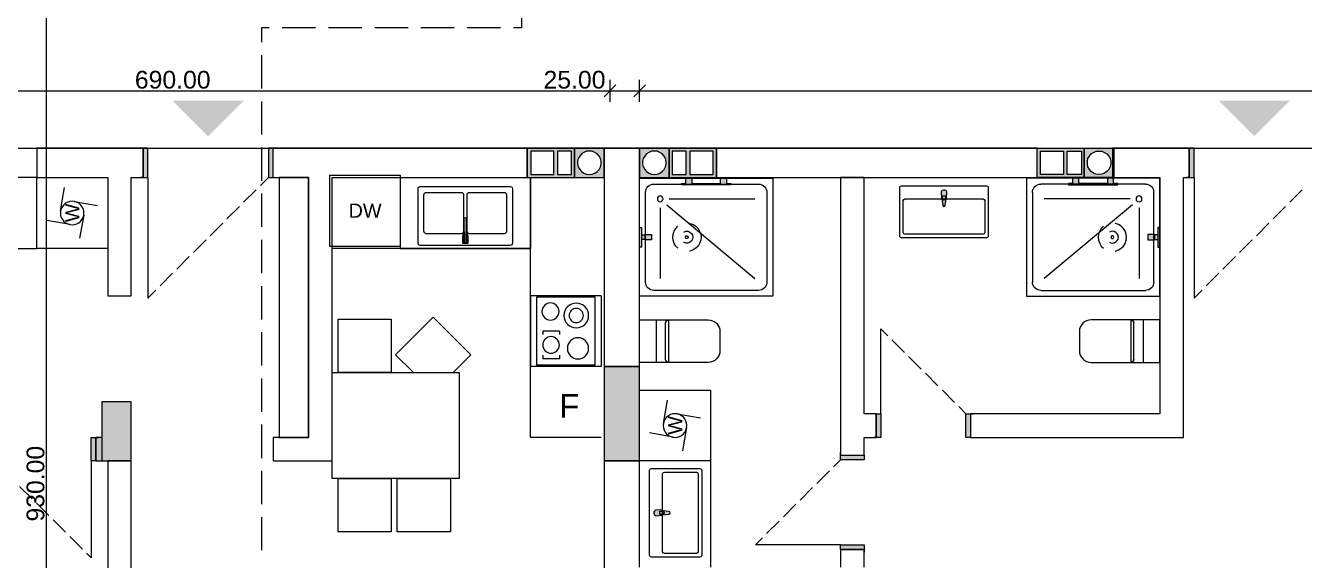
# Model space of a CAD drawing. Header units: millimetres. Extents: x 5493291 to 5652041, y -5155064 to -5098765.
# Drawn here: x 5557011 to 5567829, y -5125385 to -5120854 of the extents above; entities that cross this region are included whole.
import ezdxf

# ---------------------------------------------------------------- set-up
doc = ezdxf.new("R2010")
doc.units = ezdxf.units.MM
doc.header["$MEASUREMENT"] = 0
doc.layers.add('Drawing & Figure', color=7, linetype='Continuous')
doc.layers.add('Drawing & Figure_Pen_No__1', color=7, linetype='Continuous', lineweight=13)
doc.layers.add('Drawing & Figure_Pen_No__101', color=252, linetype='Continuous', lineweight=13)
for name, color, linetype, lineweight, true_color in [('Drawing & Figure_Pen_No__102', 7, 'Continuous', 13, 0xcccccc), ('Drawing & Figure_Pen_No__105', 7, 'Continuous', 13, 0xcae6ff), ('Drawing & Figure_Pen_No__145', 7, 'Continuous', 13, 0x0077b0), ('Drawing & Figure_Pen_No__168', 7, 'Continuous', 13, 0xfe847a), ('Drawing & Figure_Pen_No__181', 7, 'Continuous', 5, 0x282828), ('Drawing & Figure_Pen_No__61', 7, 'Continuous', 13, 0x6a6a6a), ('Drawing & Figure_Pen_No__62', 7, 'Continuous', 13, 0xaaaaaa), ('Drawing & Figure_Pen_No__65', 7, 'Continuous', 20, 0x80c2ff)]:
    doc.layers.add(name, color=color, linetype=linetype, lineweight=lineweight, true_color=true_color)
doc.styles.add('GENERATED_STYLE_2', font='arial.ttf')
doc.styles.add('GENERATED_STYLE_3', font='ARIALUNI.ttf')

msp = doc.modelspace()

# ---------------------------------------------------------------- hatches: boundary and pattern name
at = {"layer": 'Drawing & Figure', "linetype": 'Continuous', "lineweight": 20}
h = msp.add_hatch(color=6, dxfattribs=at)
h.paths.add_polyline_path([(5561254, -5121892), (5561254, -5122142), (5561655, -5122142), (5561655, -5121892)])
h.paths.add_polyline_path([(5561284, -5122117), (5561284, -5121917), (5561480, -5121917), (5561480, -5122117)], flags=0)
h.paths.add_polyline_path([(5561630, -5122117), (5561510, -5122117), (5561510, -5121917), (5561630, -5121917)], flags=0)
h = msp.add_hatch(color=6, dxfattribs=at)
h.paths.add_polyline_path([(5561655, -5121892), (5561655, -5122142), (5561905, -5122142), (5561905, -5122122), (5561905, -5121912), (5561905, -5121892)])
h.paths.add_polyline_path([(5561680, -5122029), (5561680, -5122004), (5561686, -5121981), (5561698, -5121960), (5561714, -5121942), (5561733, -5121928), (5561756, -5121919), (5561780, -5121917), (5561804, -5121919), (5561826, -5121928), (5561846, -5121942), (5561862, -5121960), (5561873, -5121981), (5561879, -5122004), (5561879, -5122029), (5561873, -5122052), (5561862, -5122073), (5561846, -5122091), (5561826, -5122105), (5561804, -5122114), (5561780, -5122117), (5561756, -5122114), (5561733, -5122105), (5561714, -5122091), (5561698, -5122073), (5561686, -5122052)], flags=0)
h = msp.add_hatch(color=6, dxfattribs=at)
h.paths.add_polyline_path([(5562205, -5122142), (5562455, -5122142), (5562455, -5121892), (5562205, -5121892), (5562205, -5121912), (5562205, -5122122)])
h.paths.add_polyline_path([(5562230, -5122004), (5562236, -5121981), (5562248, -5121960), (5562264, -5121942), (5562283, -5121928), (5562306, -5121919), (5562330, -5121917), (5562353, -5121919), (5562376, -5121928), (5562396, -5121942), (5562412, -5121960), (5562424, -5121981), (5562429, -5122004), (5562429, -5122029), (5562424, -5122052), (5562412, -5122073), (5562396, -5122091), (5562376, -5122105), (5562353, -5122114), (5562330, -5122117), (5562306, -5122114), (5562283, -5122105), (5562264, -5122091), (5562248, -5122073), (5562236, -5122052), (5562230, -5122029)], flags=0)
h = msp.add_hatch(color=6, dxfattribs=at)
h.paths.add_polyline_path([(5562455, -5121892), (5562455, -5122142), (5562855, -5122142), (5562855, -5121892)])
h.paths.add_polyline_path([(5562480, -5121917), (5562600, -5121917), (5562600, -5122117), (5562480, -5122117)], flags=0)
h.paths.add_polyline_path([(5562826, -5122117), (5562630, -5122117), (5562630, -5121917), (5562826, -5121917)], flags=0)
h = msp.add_hatch(color=6, dxfattribs=at)
h.paths.add_polyline_path([(5565567, -5122142), (5565967, -5122142), (5565967, -5121892), (5565567, -5121892)])
h.paths.add_polyline_path([(5565596, -5122117), (5565596, -5121917), (5565792, -5121917), (5565792, -5122117)], flags=0)
h.paths.add_polyline_path([(5565942, -5122117), (5565822, -5122117), (5565822, -5121917), (5565942, -5121917)], flags=0)
h = msp.add_hatch(color=6, dxfattribs=at)
h.paths.add_polyline_path([(5565967, -5121892), (5565967, -5122142), (5566217, -5122142), (5566217, -5122122), (5566217, -5121912), (5566217, -5121892)])
h.paths.add_polyline_path([(5565993, -5122004), (5565998, -5121981), (5566010, -5121960), (5566026, -5121942), (5566046, -5121928), (5566068, -5121919), (5566092, -5121917), (5566116, -5121919), (5566138, -5121928), (5566158, -5121942), (5566174, -5121960), (5566185, -5121981), (5566191, -5122004), (5566191, -5122029), (5566185, -5122052), (5566174, -5122073), (5566158, -5122091), (5566138, -5122105), (5566116, -5122114), (5566092, -5122117), (5566068, -5122114), (5566046, -5122105), (5566026, -5122091), (5566010, -5122073), (5565998, -5122052), (5565993, -5122029)], flags=0)
at = {"layer": 'Drawing & Figure_Pen_No__1', "linetype": 'Continuous', "lineweight": 0, "true_color": 0x000000}
for points in [[(5558855, -5121491), (5558255, -5121491), (5558555, -5121792)], [(5567705, -5121491), (5567105, -5121491), (5567405, -5121792)], [(5562205, -5124542), (5562205, -5123742), (5561905, -5123742), (5561905, -5124542)], [(5557905, -5124042), (5557655, -5124042), (5557655, -5124542), (5557905, -5124542)]]:
    msp.add_hatch(color=18, dxfattribs=at).paths.add_polyline_path(points)
at = {"layer": 'Drawing & Figure_Pen_No__1', "linetype": 'Continuous', "lineweight": 0, "true_color": 0xffffff}
for points in [[(5558005, -5122142), (5558044, -5122142), (5558044, -5121892), (5558005, -5121892)], [(5559105, -5121892), (5559065, -5121892), (5559065, -5122142), (5559105, -5122142)], [(5566855, -5122142), (5566895, -5122142), (5566895, -5121892), (5566855, -5121892)], [(5562977, -5122202), (5562977, -5122191), (5562941, -5122191), (5562941, -5122147), (5562888, -5122147), (5562888, -5122191), (5562648, -5122191), (5562648, -5122147), (5562595, -5122147), (5562595, -5122191), (5562560, -5122191), (5562560, -5122202)], [(5564755, -5122272), (5564759, -5122313), (5564763, -5122323), (5564769, -5122376), (5564773, -5122383), (5564780, -5122386), (5564788, -5122383), (5564791, -5122376), (5564798, -5122323), (5564801, -5122313), (5564805, -5122272), (5564803, -5122261), (5564796, -5122252), (5564786, -5122247), (5564775, -5122247), (5564765, -5122252), (5564757, -5122261)], [(5565833, -5122202), (5566250, -5122202), (5566250, -5122191), (5566215, -5122191), (5566215, -5122147), (5566162, -5122147), (5566162, -5122191), (5565922, -5122191), (5565922, -5122147), (5565868, -5122147), (5565868, -5122191), (5565833, -5122191)], [(5560722, -5122489), (5560722, -5122687), (5560724, -5122693), (5560731, -5122696), (5560737, -5122693), (5560739, -5122687), (5560739, -5122489), (5560737, -5122482), (5560731, -5122480), (5560724, -5122482)], [(5562205, -5122564), (5562205, -5122730), (5562220, -5122730), (5562220, -5122667), (5562249, -5122667), (5562249, -5122669), (5562305, -5122669), (5562305, -5122625), (5562249, -5122625), (5562249, -5122627), (5562220, -5122627), (5562220, -5122564)], [(5566605, -5122564), (5566590, -5122564), (5566590, -5122627), (5566560, -5122627), (5566560, -5122625), (5566505, -5122625), (5566505, -5122669), (5566560, -5122669), (5566560, -5122667), (5566590, -5122667), (5566590, -5122730), (5566605, -5122730)], [(5560710, -5122636), (5560710, -5122701), (5560751, -5122701), (5560751, -5122636), (5560739, -5122636), (5560739, -5122687), (5560737, -5122693), (5560731, -5122696), (5560724, -5122693), (5560722, -5122687), (5560722, -5122636)], [(5560711, -5122600), (5560711, -5122635), (5560722, -5122635), (5560722, -5122600)], [(5560750, -5122600), (5560739, -5122600), (5560739, -5122635), (5560750, -5122635)], [(5564205, -5124142), (5564205, -5124342), (5564245, -5124342), (5564245, -5124142)], [(5565005, -5124342), (5565005, -5124142), (5564965, -5124142), (5564965, -5124342)], [(5557605, -5124542), (5557605, -5124342), (5557564, -5124342), (5557564, -5124542)], [(5557605, -5124542), (5557655, -5124542), (5557655, -5124342), (5557605, -5124342)], [(5564105, -5124492), (5563905, -5124492), (5563905, -5124532), (5564105, -5124532)], [(5562350, -5125006), (5562393, -5125002), (5562402, -5124999), (5562455, -5124992), (5562462, -5124989), (5562464, -5124981), (5562462, -5124974), (5562455, -5124970), (5562402, -5124964), (5562393, -5124960), (5562350, -5124956), (5562340, -5124959), (5562331, -5124966), (5562326, -5124976), (5562326, -5124987), (5562331, -5124997), (5562340, -5125004)], [(5563905, -5125292), (5564105, -5125292), (5564105, -5125252), (5563905, -5125252)]]:
    msp.add_hatch(color=7, dxfattribs=at).paths.add_polyline_path(points)

# ---------------------------------------------------------------- linework, layer by layer
at = {"layer": 'Drawing & Figure_Pen_No__1', "color": 7, "linetype": 'Continuous', "lineweight": 13}
for points in [[(5557188, -5129392), (5557188, -5120091)], [(5561955, -5121501), (5561955, -5121314)], [(5562205, -5121501), (5562205, -5121314)], [(5555055, -5121407), (5561955, -5121407)], [(5561955, -5121407), (5562205, -5121407)], [(5562205, -5121407), (5579055, -5121407)], [(5548204, -5121892), (5579055, -5121892)], [(5558005, -5121892), (5557105, -5121892)], [(5557105, -5121892), (5557105, -5122142)], [(5558005, -5121892), (5557983, -5121892)], [(5558005, -5121892), (5557983, -5121892)], [(5558005, -5121892), (5557983, -5121892)], [(5558005, -5122142), (5558005, -5121892)], [(5558005, -5122142), (5558005, -5121892)], [(5558005, -5122142), (5558005, -5121892)], [(5559105, -5121892), (5559127, -5121892)], [(5559105, -5122142), (5559105, -5121892)], [(5561254, -5121892), (5559105, -5121892)], [(5559105, -5122142), (5559105, -5121892)], [(5559105, -5122142), (5559105, -5121892)], [(5559105, -5121892), (5559127, -5121892)], [(5559105, -5121892), (5559127, -5121892)], [(5561254, -5121892), (5561254, -5122142)], [(5561655, -5121892), (5561254, -5121892)], [(5561254, -5122142), (5561254, -5121892)], [(5561480, -5121917), (5561284, -5121917)], [(5561284, -5121917), (5561284, -5122117)], [(5561480, -5122117), (5561480, -5121917)], [(5561630, -5121917), (5561510, -5121917)], [(5561510, -5121917), (5561510, -5122117)], [(5561630, -5122117), (5561630, -5121917)], [(5561905, -5121892), (5561655, -5121892)], [(5561655, -5121892), (5561655, -5122142)], [(5561655, -5122142), (5561655, -5121892)], [(5561733, -5121928), (5561714, -5121942)], [(5561756, -5121919), (5561733, -5121928)], [(5561780, -5121917), (5561756, -5121919)], [(5561804, -5121919), (5561780, -5121917)], [(5561826, -5121928), (5561804, -5121919)], [(5561846, -5121942), (5561826, -5121928)], [(5561905, -5121892), (5561905, -5123742)], [(5562205, -5121892), (5561905, -5121892)], [(5561905, -5121912), (5561905, -5121892)], [(5561905, -5122122), (5561905, -5121912)], [(5562205, -5123742), (5562205, -5121892)], [(5562455, -5121892), (5562205, -5121892)], [(5562205, -5121892), (5562205, -5121912)], [(5562205, -5121912), (5562205, -5122122)], [(5562283, -5121928), (5562264, -5121942)], [(5562306, -5121919), (5562283, -5121928)], [(5562330, -5121917), (5562306, -5121919)], [(5562353, -5121919), (5562330, -5121917)], [(5562376, -5121928), (5562353, -5121919)], [(5562396, -5121942), (5562376, -5121928)], [(5562455, -5122142), (5562455, -5121892)], [(5562855, -5121892), (5562455, -5121892)], [(5562455, -5121892), (5562455, -5122142)], [(5562600, -5121917), (5562480, -5121917)], [(5562480, -5121917), (5562480, -5122117)], [(5562600, -5122117), (5562600, -5121917)], [(5562826, -5121917), (5562630, -5121917)], [(5562630, -5121917), (5562630, -5122117)], [(5562826, -5122117), (5562826, -5121917)], [(5562855, -5122142), (5562855, -5121892)], [(5565567, -5121892), (5562855, -5121892)], [(5562855, -5121892), (5562855, -5122142)], [(5565567, -5122142), (5565567, -5121892)], [(5565567, -5121892), (5565967, -5121892)], [(5565567, -5122142), (5565567, -5121892)], [(5565596, -5122117), (5565596, -5121917)], [(5565596, -5121917), (5565792, -5121917)], [(5565792, -5121917), (5565792, -5122117)], [(5565822, -5122117), (5565822, -5121917)], [(5565822, -5121917), (5565942, -5121917)], [(5565942, -5121917), (5565942, -5122117)], [(5565967, -5122142), (5565967, -5121892)], [(5565967, -5121892), (5566217, -5121892)], [(5565967, -5121892), (5565967, -5122142)], [(5566026, -5121942), (5566046, -5121928)], [(5566046, -5121928), (5566068, -5121919)], [(5566068, -5121919), (5566092, -5121917)], [(5566092, -5121917), (5566116, -5121919)], [(5566116, -5121919), (5566138, -5121928)], [(5566138, -5121928), (5566158, -5121942)], [(5566855, -5121892), (5566205, -5121892)], [(5566205, -5121892), (5566205, -5122142)], [(5566217, -5121892), (5566217, -5121912)], [(5566217, -5121912), (5566217, -5122122)], [(5566855, -5121892), (5566833, -5121892)], [(5566855, -5121892), (5566833, -5121892)], [(5566855, -5121892), (5566833, -5121892)], [(5566855, -5122142), (5566855, -5121892)], [(5566855, -5122142), (5566855, -5121892)], [(5566855, -5122142), (5566855, -5121892)], [(5561686, -5121981), (5561680, -5122004)], [(5561680, -5122004), (5561680, -5122029)], [(5561680, -5122029), (5561686, -5122052)], [(5561698, -5121960), (5561686, -5121981)], [(5561714, -5121942), (5561698, -5121960)], [(5561862, -5121960), (5561846, -5121942)], [(5561873, -5121981), (5561862, -5121960)], [(5561879, -5122004), (5561873, -5121981)], [(5561873, -5122052), (5561879, -5122029)], [(5561879, -5122029), (5561879, -5122004)], [(5562236, -5121981), (5562230, -5122004)], [(5562230, -5122004), (5562230, -5122029)], [(5562230, -5122029), (5562236, -5122052)], [(5562248, -5121960), (5562236, -5121981)], [(5562264, -5121942), (5562248, -5121960)], [(5562412, -5121960), (5562396, -5121942)], [(5562424, -5121981), (5562412, -5121960)], [(5562429, -5122004), (5562424, -5121981)], [(5562424, -5122052), (5562429, -5122029)], [(5562429, -5122029), (5562429, -5122004)], [(5565993, -5122004), (5565998, -5121981)], [(5565993, -5122029), (5565993, -5122004)], [(5565998, -5122052), (5565993, -5122029)], [(5565998, -5121981), (5566010, -5121960)], [(5566010, -5121960), (5566026, -5121942)], [(5566158, -5121942), (5566174, -5121960)], [(5566174, -5121960), (5566185, -5121981)], [(5566185, -5121981), (5566191, -5122004)], [(5566191, -5122029), (5566185, -5122052)], [(5566191, -5122004), (5566191, -5122029)], [(5557105, -5122142), (5557705, -5122142)], [(5557705, -5122142), (5557705, -5123142)], [(5557905, -5123142), (5557905, -5122142)], [(5557905, -5122142), (5558005, -5122142)], [(5558005, -5122142), (5557983, -5122142)], [(5558005, -5122142), (5557983, -5122142)], [(5558005, -5122142), (5557983, -5122142)], [(5559105, -5122142), (5559127, -5122142)], [(5559105, -5122142), (5559405, -5122142)], [(5559105, -5122142), (5559127, -5122142)], [(5559105, -5122142), (5559127, -5122142)], [(5559405, -5122142), (5559405, -5124342)], [(5559605, -5124342), (5559605, -5122142)], [(5559605, -5122142), (5561254, -5122142)], [(5561254, -5122142), (5561655, -5122142)], [(5561284, -5122117), (5561480, -5122117)], [(5561510, -5122117), (5561630, -5122117)], [(5561655, -5122142), (5561905, -5122142)], [(5561686, -5122052), (5561698, -5122073)], [(5561698, -5122073), (5561714, -5122091)], [(5561714, -5122091), (5561733, -5122105)], [(5561733, -5122105), (5561756, -5122114)], [(5561756, -5122114), (5561780, -5122117)], [(5561780, -5122117), (5561804, -5122114)], [(5561804, -5122114), (5561826, -5122105)], [(5561826, -5122105), (5561846, -5122091)], [(5561846, -5122091), (5561862, -5122073)], [(5561862, -5122073), (5561873, -5122052)], [(5561905, -5122142), (5561905, -5122122)], [(5562205, -5122122), (5562205, -5122142)], [(5562205, -5122142), (5562455, -5122142)], [(5562236, -5122052), (5562248, -5122073)], [(5562248, -5122073), (5562264, -5122091)], [(5562264, -5122091), (5562283, -5122105)], [(5562283, -5122105), (5562306, -5122114)], [(5562306, -5122114), (5562330, -5122117)], [(5562330, -5122117), (5562353, -5122114)], [(5562353, -5122114), (5562376, -5122105)], [(5562376, -5122105), (5562396, -5122091)], [(5562396, -5122091), (5562412, -5122073)], [(5562412, -5122073), (5562424, -5122052)], [(5562455, -5122142), (5562855, -5122142)], [(5562480, -5122117), (5562600, -5122117)], [(5562630, -5122117), (5562826, -5122117)], [(5562855, -5122142), (5565567, -5122142)], [(5563905, -5122142), (5563905, -5124492)], [(5564105, -5122142), (5563905, -5122142)], [(5564105, -5124142), (5564105, -5122142)], [(5565967, -5122142), (5565567, -5122142)], [(5565792, -5122117), (5565596, -5122117)], [(5565942, -5122117), (5565822, -5122117)], [(5566217, -5122142), (5565967, -5122142)], [(5566010, -5122073), (5565998, -5122052)], [(5566026, -5122091), (5566010, -5122073)], [(5566046, -5122105), (5566026, -5122091)], [(5566068, -5122114), (5566046, -5122105)], [(5566092, -5122117), (5566068, -5122114)], [(5566116, -5122114), (5566092, -5122117)], [(5566138, -5122105), (5566116, -5122114)], [(5566158, -5122091), (5566138, -5122105)], [(5566174, -5122073), (5566158, -5122091)], [(5566185, -5122052), (5566174, -5122073)], [(5566205, -5122142), (5566605, -5122142)], [(5566217, -5122122), (5566217, -5122142)], [(5566605, -5122142), (5566605, -5124142)], [(5566805, -5124142), (5566805, -5122142)], [(5566805, -5122142), (5566855, -5122142)], [(5566855, -5122142), (5566833, -5122142)], [(5566855, -5122142), (5566833, -5122142)], [(5566855, -5122142), (5566833, -5122142)], [(5557705, -5123142), (5557905, -5123142)], [(5559655, -5123342), (5560104, -5123342)], [(5559655, -5123792), (5559655, -5123342)], [(5560104, -5123342), (5560104, -5123792)], [(5561905, -5123742), (5562205, -5123742)], [(5562205, -5123742), (5561905, -5123742)], [(5561905, -5123742), (5561905, -5124542)], [(5562205, -5124542), (5562205, -5123742)], [(5560104, -5123792), (5559655, -5123792)], [(5557905, -5124042), (5557655, -5124042)], [(5557655, -5124042), (5557655, -5124542)], [(5557905, -5124542), (5557905, -5124042)], [(5564205, -5124142), (5564105, -5124142)], [(5564205, -5124142), (5564183, -5124142)], [(5564205, -5124142), (5564183, -5124142)], [(5564205, -5124142), (5564183, -5124142)], [(5564205, -5124142), (5564205, -5124342)], [(5564205, -5124142), (5564205, -5124342)], [(5564205, -5124142), (5564205, -5124342)], [(5565005, -5124142), (5565027, -5124142)], [(5565005, -5124142), (5565005, -5124342)], [(5566605, -5124142), (5565005, -5124142)], [(5565005, -5124142), (5565005, -5124342)], [(5565005, -5124142), (5565005, -5124342)], [(5565005, -5124142), (5565027, -5124142)], [(5565005, -5124142), (5565027, -5124142)], [(5566805, -5124342), (5566805, -5124142)], [(5557605, -5124342), (5557627, -5124342)], [(5557605, -5124542), (5557605, -5124342)], [(5557655, -5124342), (5557605, -5124342)], [(5557605, -5124542), (5557605, -5124342)], [(5557605, -5124542), (5557605, -5124342)], [(5557605, -5124342), (5557627, -5124342)], [(5557605, -5124342), (5557627, -5124342)], [(5557655, -5124342), (5557655, -5124542)], [(5559405, -5124342), (5559105, -5124342)], [(5559105, -5124342), (5559105, -5124542)], [(5559605, -5124542), (5559605, -5124342)], [(5564105, -5124492), (5564105, -5124342)], [(5564105, -5124342), (5564205, -5124342)], [(5564205, -5124342), (5564183, -5124342)], [(5564205, -5124342), (5564183, -5124342)], [(5564205, -5124342), (5564183, -5124342)], [(5565005, -5124342), (5565027, -5124342)], [(5565005, -5124342), (5566805, -5124342)], [(5565005, -5124342), (5565027, -5124342)], [(5565005, -5124342), (5565027, -5124342)], [(5563905, -5124492), (5563905, -5124470)], [(5563905, -5124492), (5563905, -5124470)], [(5563905, -5124492), (5563905, -5124470)], [(5563905, -5124492), (5564105, -5124492)], [(5563905, -5124492), (5564105, -5124492)], [(5563905, -5124492), (5564105, -5124492)], [(5564105, -5124492), (5564105, -5124470)], [(5564105, -5124492), (5564105, -5124470)], [(5564105, -5124492), (5564105, -5124470)], [(5557605, -5124542), (5557627, -5124542)], [(5557605, -5124542), (5557655, -5124542)], [(5557605, -5124542), (5557627, -5124542)], [(5557605, -5124542), (5557627, -5124542)], [(5557655, -5124542), (5557905, -5124542)], [(5557705, -5124542), (5557705, -5128791)], [(5557905, -5124542), (5557705, -5124542)], [(5557905, -5128791), (5557905, -5124542)], [(5559105, -5124542), (5559605, -5124542)], [(5561905, -5124542), (5561905, -5128791)], [(5562205, -5124542), (5561905, -5124542)], [(5561905, -5124542), (5562205, -5124542)], [(5562205, -5125442), (5562205, -5124542)], [(5563905, -5125292), (5563905, -5125314)], [(5563905, -5125292), (5564105, -5125292)], [(5563905, -5125292), (5563905, -5125442)], [(5563905, -5125292), (5564105, -5125292)], [(5563905, -5125292), (5564105, -5125292)], [(5563905, -5125292), (5563905, -5125314)], [(5563905, -5125292), (5563905, -5125314)], [(5564105, -5125292), (5564105, -5125314)], [(5564105, -5125442), (5564105, -5125292)], [(5564105, -5125292), (5564105, -5125314)], [(5564105, -5125292), (5564105, -5125314)]]:
    msp.add_lwpolyline(points, dxfattribs=at)
at = {"layer": 'Drawing & Figure_Pen_No__101', "color": 252, "linetype": 'Continuous', "lineweight": 13}
for points in [[(5557105, -5122142), (5556604, -5122142)], [(5557105, -5122742), (5557105, -5122142)], [(5557105, -5122142), (5557705, -5122142)], [(5557105, -5122743), (5557105, -5122142)], [(5557705, -5122142), (5557705, -5122742)], [(5559405, -5122142), (5559155, -5122142)], [(5559155, -5122142), (5559155, -5124342)], [(5559405, -5124342), (5559405, -5122142)], [(5562205, -5122147), (5563332, -5122147)], [(5562205, -5123147), (5562205, -5122147)], [(5562325, -5122197), (5563212, -5122197)], [(5562560, -5122202), (5562560, -5122191)], [(5562560, -5122191), (5562595, -5122191)], [(5562977, -5122202), (5562560, -5122202)], [(5562595, -5122191), (5562595, -5122147)], [(5562595, -5122147), (5562648, -5122147)], [(5562648, -5122147), (5562648, -5122191)], [(5562648, -5122191), (5562888, -5122191)], [(5562888, -5122191), (5562888, -5122147)], [(5562888, -5122147), (5562941, -5122147)], [(5562941, -5122147), (5562941, -5122191)], [(5562941, -5122191), (5562977, -5122191)], [(5562977, -5122191), (5562977, -5122202)], [(5563332, -5122147), (5563332, -5123147)], [(5564405, -5122227), (5564407, -5122219)], [(5564405, -5122637), (5564405, -5122227)], [(5564407, -5122219), (5564413, -5122214)], [(5564413, -5122214), (5564420, -5122212)], [(5564420, -5122212), (5565140, -5122212)], [(5564765, -5122252), (5564757, -5122261)], [(5564775, -5122247), (5564765, -5122252)], [(5564786, -5122247), (5564775, -5122247)], [(5564796, -5122252), (5564786, -5122247)], [(5564803, -5122261), (5564796, -5122252)], [(5565140, -5122212), (5565148, -5122214)], [(5565148, -5122214), (5565153, -5122219)], [(5565153, -5122219), (5565155, -5122227)], [(5565155, -5122227), (5565155, -5122637)], [(5566605, -5122147), (5565478, -5122147)], [(5565478, -5122147), (5565478, -5123147)], [(5566485, -5122197), (5565598, -5122197)], [(5565868, -5122191), (5565833, -5122191)], [(5565833, -5122191), (5565833, -5122202)], [(5565833, -5122202), (5566250, -5122202)], [(5565922, -5122147), (5565868, -5122147)], [(5565868, -5122147), (5565868, -5122191)], [(5565922, -5122191), (5565922, -5122147)], [(5566162, -5122191), (5565922, -5122191)], [(5566215, -5122147), (5566162, -5122147)], [(5566162, -5122147), (5566162, -5122191)], [(5566215, -5122191), (5566215, -5122147)], [(5566250, -5122191), (5566215, -5122191)], [(5566250, -5122202), (5566250, -5122191)], [(5566605, -5123147), (5566605, -5122147)], [(5562255, -5123027), (5562255, -5122267)], [(5562455, -5122322), (5563181, -5122322)], [(5563282, -5122267), (5563282, -5123027)], [(5564435, -5122607), (5564435, -5122337)], [(5564450, -5122322), (5565110, -5122322)], [(5564757, -5122261), (5564755, -5122272)], [(5564755, -5122272), (5564759, -5122313)], [(5564759, -5122313), (5564763, -5122323)], [(5564763, -5122323), (5564769, -5122376)], [(5564767, -5122311), (5564767, -5122296)], [(5564767, -5122296), (5564794, -5122296)], [(5564791, -5122376), (5564798, -5122323)], [(5564794, -5122296), (5564794, -5122311)], [(5564798, -5122323), (5564801, -5122313)], [(5564801, -5122313), (5564805, -5122272)], [(5564805, -5122272), (5564803, -5122261)], [(5565125, -5122337), (5565125, -5122607)], [(5565528, -5122267), (5565528, -5123027)], [(5566355, -5122322), (5565628, -5122322)], [(5566555, -5123027), (5566555, -5122267)], [(5562380, -5122397), (5562380, -5122997)], [(5562436, -5122372), (5563181, -5122997)], [(5564769, -5122376), (5564773, -5122383)], [(5564773, -5122383), (5564780, -5122386)], [(5564780, -5122386), (5564788, -5122383)], [(5564788, -5122383), (5564791, -5122376)], [(5566374, -5122372), (5565628, -5122997)], [(5566430, -5122397), (5566430, -5122997)], [(5562205, -5122564), (5562220, -5122564)], [(5562205, -5122730), (5562205, -5122564)], [(5562220, -5122564), (5562220, -5122627)], [(5562497, -5122595), (5562511, -5122572)], [(5562511, -5122572), (5562529, -5122554)], [(5562628, -5122529), (5562631, -5122530)], [(5562631, -5122530), (5562657, -5122539)], [(5562657, -5122539), (5562680, -5122553)], [(5562680, -5122553), (5562699, -5122572)], [(5562699, -5122572), (5562713, -5122595)], [(5566111, -5122572), (5566097, -5122595)], [(5566129, -5122554), (5566111, -5122572)], [(5566232, -5122530), (5566228, -5122529)], [(5566257, -5122539), (5566232, -5122530)], [(5566280, -5122553), (5566257, -5122539)], [(5566299, -5122572), (5566280, -5122553)], [(5566313, -5122595), (5566299, -5122572)], [(5566605, -5122564), (5566590, -5122564)], [(5566590, -5122564), (5566590, -5122627)], [(5566605, -5122730), (5566605, -5122564)], [(5562220, -5122627), (5562249, -5122627)], [(5562220, -5122627), (5562220, -5122667)], [(5562249, -5122667), (5562220, -5122667)], [(5562220, -5122667), (5562220, -5122730)], [(5562249, -5122627), (5562249, -5122625)], [(5562249, -5122625), (5562305, -5122625)], [(5562249, -5122627), (5562249, -5122667)], [(5562249, -5122669), (5562249, -5122667)], [(5562305, -5122669), (5562249, -5122669)], [(5562305, -5122625), (5562305, -5122669)], [(5562485, -5122647), (5562488, -5122620)], [(5562488, -5122673), (5562485, -5122647)], [(5562488, -5122620), (5562497, -5122595)], [(5562497, -5122699), (5562488, -5122673)], [(5562580, -5122603), (5562596, -5122597)], [(5562593, -5122643), (5562599, -5122636)], [(5562593, -5122651), (5562593, -5122643)], [(5562599, -5122657), (5562593, -5122651)], [(5562596, -5122597), (5562614, -5122597)], [(5562599, -5122636), (5562607, -5122635)], [(5562607, -5122659), (5562599, -5122657)], [(5562607, -5122635), (5562614, -5122639)], [(5562614, -5122654), (5562607, -5122659)], [(5562614, -5122597), (5562630, -5122603)], [(5562614, -5122639), (5562617, -5122647)], [(5562617, -5122647), (5562614, -5122654)], [(5562630, -5122603), (5562643, -5122615)], [(5562643, -5122679), (5562630, -5122690)], [(5562643, -5122615), (5562652, -5122630)], [(5562652, -5122664), (5562643, -5122679)], [(5562652, -5122630), (5562655, -5122647)], [(5562655, -5122647), (5562652, -5122664)], [(5562713, -5122595), (5562722, -5122620)], [(5562722, -5122673), (5562713, -5122699)], [(5562722, -5122620), (5562725, -5122647)], [(5562725, -5122647), (5562722, -5122673)], [(5564407, -5122644), (5564405, -5122637)], [(5564413, -5122650), (5564407, -5122644)], [(5564420, -5122652), (5564413, -5122650)], [(5565140, -5122652), (5564420, -5122652)], [(5565110, -5122622), (5564450, -5122622)], [(5565148, -5122650), (5565140, -5122652)], [(5565153, -5122644), (5565148, -5122650)], [(5565155, -5122637), (5565153, -5122644)], [(5566088, -5122620), (5566085, -5122647)], [(5566085, -5122647), (5566088, -5122673)], [(5566097, -5122595), (5566088, -5122620)], [(5566088, -5122673), (5566097, -5122699)], [(5566190, -5122599), (5566181, -5122604)], [(5566205, -5122597), (5566190, -5122599)], [(5566194, -5122641), (5566193, -5122647)], [(5566193, -5122647), (5566194, -5122653)], [(5566199, -5122636), (5566194, -5122641)], [(5566194, -5122653), (5566199, -5122657)], [(5566205, -5122635), (5566199, -5122636)], [(5566199, -5122657), (5566205, -5122659)], [(5566220, -5122599), (5566205, -5122597)], [(5566211, -5122636), (5566205, -5122635)], [(5566205, -5122659), (5566211, -5122657)], [(5566215, -5122641), (5566211, -5122636)], [(5566211, -5122657), (5566215, -5122653)], [(5566217, -5122647), (5566215, -5122641)], [(5566215, -5122653), (5566217, -5122647)], [(5566234, -5122606), (5566220, -5122599)], [(5566245, -5122617), (5566234, -5122606)], [(5566234, -5122687), (5566245, -5122676)], [(5566253, -5122631), (5566245, -5122617)], [(5566245, -5122676), (5566253, -5122662)], [(5566255, -5122647), (5566253, -5122631)], [(5566253, -5122662), (5566255, -5122647)], [(5566322, -5122620), (5566313, -5122595)], [(5566313, -5122699), (5566322, -5122673)], [(5566325, -5122647), (5566322, -5122620)], [(5566322, -5122673), (5566325, -5122647)], [(5566560, -5122625), (5566505, -5122625)], [(5566505, -5122625), (5566505, -5122669)], [(5566505, -5122669), (5566560, -5122669)], [(5566560, -5122627), (5566560, -5122625)], [(5566590, -5122627), (5566560, -5122627)], [(5566560, -5122627), (5566560, -5122667)], [(5566560, -5122669), (5566560, -5122667)], [(5566560, -5122667), (5566590, -5122667)], [(5566590, -5122627), (5566590, -5122667)], [(5566590, -5122667), (5566590, -5122730)], [(5556604, -5122743), (5557105, -5122743)], [(5557705, -5122742), (5557105, -5122742)], [(5562220, -5122730), (5562205, -5122730)], [(5562511, -5122722), (5562497, -5122699)], [(5562529, -5122739), (5562511, -5122722)], [(5562596, -5122696), (5562580, -5122690)], [(5562614, -5122696), (5562596, -5122696)], [(5562630, -5122690), (5562614, -5122696)], [(5562631, -5122764), (5562628, -5122764)], [(5562657, -5122755), (5562631, -5122764)], [(5562680, -5122741), (5562657, -5122755)], [(5562699, -5122722), (5562680, -5122741)], [(5562713, -5122699), (5562699, -5122722)], [(5566097, -5122699), (5566111, -5122722)], [(5566111, -5122722), (5566129, -5122739)], [(5566181, -5122690), (5566190, -5122694)], [(5566190, -5122694), (5566205, -5122697)], [(5566205, -5122697), (5566220, -5122694)], [(5566220, -5122694), (5566234, -5122687)], [(5566228, -5122764), (5566232, -5122764)], [(5566232, -5122764), (5566257, -5122755)], [(5566257, -5122755), (5566280, -5122741)], [(5566280, -5122741), (5566299, -5122722)], [(5566299, -5122722), (5566313, -5122699)], [(5566590, -5122730), (5566605, -5122730)], [(5563212, -5123097), (5562325, -5123097)], [(5565598, -5123097), (5566485, -5123097)], [(5563332, -5123147), (5562205, -5123147)], [(5565478, -5123147), (5566605, -5123147)], [(5560141, -5123642), (5560459, -5123323)], [(5560459, -5123323), (5560777, -5123642)], [(5562205, -5123707), (5562205, -5123347)], [(5562205, -5123347), (5562785, -5123347)], [(5562344, -5123347), (5562344, -5123707)], [(5562425, -5123527), (5562425, -5123372)], [(5562450, -5123347), (5562450, -5123707)], [(5562785, -5123347), (5562804, -5123349)], [(5562804, -5123349), (5562823, -5123354)], [(5562823, -5123354), (5562841, -5123364)], [(5562841, -5123364), (5562855, -5123376)], [(5562855, -5123376), (5562868, -5123391)], [(5562868, -5123391), (5562877, -5123409)], [(5562877, -5123409), (5562883, -5123427)], [(5562883, -5123427), (5562885, -5123447)], [(5565927, -5123427), (5565925, -5123447)], [(5565932, -5123409), (5565927, -5123427)], [(5565942, -5123391), (5565932, -5123409)], [(5565954, -5123376), (5565942, -5123391)], [(5565969, -5123364), (5565954, -5123376)], [(5565986, -5123354), (5565969, -5123364)], [(5566005, -5123349), (5565986, -5123354)], [(5566025, -5123347), (5566005, -5123349)], [(5566605, -5123347), (5566025, -5123347)], [(5566360, -5123347), (5566360, -5123707)], [(5566385, -5123527), (5566385, -5123372)], [(5566465, -5123347), (5566465, -5123707)], [(5566605, -5123707), (5566605, -5123347)], [(5562425, -5123682), (5562425, -5123527)], [(5562885, -5123447), (5562885, -5123607)], [(5565925, -5123447), (5565925, -5123607)], [(5566385, -5123682), (5566385, -5123527)], [(5560292, -5123792), (5560141, -5123642)], [(5560777, -5123642), (5560627, -5123792)], [(5562877, -5123645), (5562868, -5123662)], [(5562883, -5123626), (5562877, -5123645)], [(5562885, -5123607), (5562883, -5123626)], [(5565925, -5123607), (5565927, -5123626)], [(5565927, -5123626), (5565932, -5123645)], [(5565932, -5123645), (5565942, -5123662)], [(5562785, -5123707), (5562205, -5123707)], [(5562804, -5123705), (5562785, -5123707)], [(5562823, -5123699), (5562804, -5123705)], [(5562841, -5123690), (5562823, -5123699)], [(5562855, -5123677), (5562841, -5123690)], [(5562868, -5123662), (5562855, -5123677)], [(5565942, -5123662), (5565954, -5123677)], [(5565954, -5123677), (5565969, -5123690)], [(5565969, -5123690), (5565986, -5123699)], [(5565986, -5123699), (5566005, -5123705)], [(5566005, -5123705), (5566025, -5123707)], [(5566025, -5123707), (5566605, -5123707)], [(5559605, -5124692), (5559605, -5123792)], [(5559605, -5123792), (5560679, -5123792)], [(5560679, -5123792), (5560679, -5124692)], [(5562205, -5124542), (5562205, -5123942)], [(5562205, -5123942), (5562805, -5123942)], [(5562805, -5123942), (5562805, -5124542)], [(5559155, -5124342), (5559405, -5124342)], [(5562805, -5124542), (5562205, -5124542)], [(5562290, -5124621), (5562292, -5124614)], [(5562290, -5125341), (5562290, -5124621)], [(5562292, -5124614), (5562298, -5124608)], [(5562298, -5124608), (5562305, -5124606)], [(5562305, -5124606), (5562715, -5124606)], [(5562715, -5124606), (5562723, -5124608)], [(5562723, -5124608), (5562728, -5124614)], [(5562728, -5124614), (5562731, -5124621)], [(5562731, -5124621), (5562731, -5125341)], [(5562805, -5124542), (5562805, -5125442)], [(5560679, -5124692), (5559605, -5124692)], [(5559655, -5124692), (5560104, -5124692)], [(5559655, -5125142), (5559655, -5124692)], [(5560104, -5124692), (5560104, -5125142)], [(5560155, -5124692), (5560605, -5124692)], [(5560155, -5125142), (5560155, -5124692)], [(5560605, -5124692), (5560605, -5125142)], [(5562400, -5125311), (5562400, -5124651)], [(5562415, -5124636), (5562685, -5124636)], [(5562700, -5124651), (5562700, -5125311)], [(5562340, -5124959), (5562331, -5124966)], [(5562350, -5124956), (5562340, -5124959)], [(5562393, -5124960), (5562350, -5124956)], [(5562331, -5124966), (5562326, -5124976)], [(5562326, -5124976), (5562326, -5124987)], [(5562326, -5124987), (5562331, -5124997)], [(5562331, -5124997), (5562340, -5125004)], [(5562340, -5125004), (5562350, -5125006)], [(5562350, -5125006), (5562393, -5125002)], [(5562375, -5124968), (5562390, -5124968)], [(5562375, -5124995), (5562375, -5124968)], [(5562390, -5124995), (5562375, -5124995)], [(5562402, -5124964), (5562393, -5124960)], [(5562393, -5125002), (5562402, -5124999)], [(5562455, -5124970), (5562402, -5124964)], [(5562402, -5124999), (5562455, -5124992)], [(5562462, -5124974), (5562455, -5124970)], [(5562455, -5124992), (5562462, -5124989)], [(5562464, -5124981), (5562462, -5124974)], [(5562462, -5124989), (5562464, -5124981)], [(5560104, -5125142), (5559655, -5125142)], [(5560605, -5125142), (5560155, -5125142)], [(5562292, -5125349), (5562290, -5125341)], [(5562298, -5125354), (5562292, -5125349)], [(5562305, -5125356), (5562298, -5125354)], [(5562715, -5125356), (5562305, -5125356)], [(5562685, -5125326), (5562415, -5125326)], [(5562723, -5125354), (5562715, -5125356)], [(5562728, -5125349), (5562723, -5125354)], [(5562731, -5125341), (5562728, -5125349)]]:
    msp.add_lwpolyline(points, dxfattribs=at)
for points in [[(5562255, -5122267, -0.414214), (5562325, -5122197)], [(5563212, -5122197, -0.414214), (5563282, -5122267)], [(5565528, -5122267, -0.414214), (5565598, -5122197)], [(5566485, -5122197, -0.414214), (5566555, -5122267)], [(5564435, -5122337, -0.413747), (5564450, -5122322)], [(5564798, -5122323, -0.265473), (5564780, -5122333, -0.265493), (5564763, -5122323)], [(5564794, -5122311, -0.413753), (5564780, -5122325, -0.413734), (5564767, -5122311)], [(5565110, -5122322, -0.413747), (5565125, -5122337)], [(5564450, -5122622, -0.413747), (5564435, -5122607)], [(5565125, -5122607, -0.413747), (5565110, -5122622)], [(5562325, -5123097, -0.414214), (5562255, -5123027)], [(5563282, -5123027, -0.414214), (5563212, -5123097)], [(5565598, -5123097, -0.414214), (5565528, -5123027)], [(5566555, -5123027, -0.414214), (5566485, -5123097)], [(5562425, -5123372, -0.413733), (5562450, -5123347)], [(5566360, -5123347, -0.413733), (5566385, -5123372)], [(5562450, -5123707, -0.413735), (5562425, -5123682)], [(5566385, -5123682, -0.413735), (5566360, -5123707)], [(5562400, -5124651, -0.413747), (5562415, -5124636)], [(5562685, -5124636, -0.413747), (5562700, -5124651)], [(5562390, -5124968, -0.413749), (5562404, -5124981, -0.413753), (5562390, -5124995)], [(5562402, -5124964, -0.253588), (5562412, -5124981, -0.25173), (5562402, -5124999)], [(5562415, -5125326, -0.413745), (5562400, -5125311)], [(5562700, -5125311, -0.413745), (5562685, -5125326)]]:
    msp.add_lwpolyline(points, format="xyb", dxfattribs=at)
for points in [[(5562404, -5122322, 0.413758), (5562380, -5122297, 0.413735), (5562355, -5122322, 0.413734), (5562380, -5122347, 0.413757)], [(5566455, -5122322, 0.413735), (5566430, -5122297, 0.413745), (5566405, -5122322, 0.413744), (5566430, -5122347, 0.413734)]]:
    msp.add_lwpolyline(points, format="xyb", close=True, dxfattribs=at)
at = {"layer": 'Drawing & Figure_Pen_No__102', "color": 254, "linetype": 'Continuous', "lineweight": 13, "true_color": 0xcccccc}
for points in [[(5559581, -5122122), (5560180, -5122122)], [(5559581, -5122122), (5559581, -5122722)], [(5560180, -5122122), (5560180, -5122722)], [(5560180, -5122142), (5561281, -5122142)], [(5560180, -5122142), (5560180, -5122742)], [(5561281, -5122142), (5561281, -5122742)], [(5560331, -5122237), (5560333, -5122227)], [(5560331, -5122697), (5560331, -5122237)], [(5560333, -5122227), (5560340, -5122219)], [(5560340, -5122219), (5560350, -5122216)], [(5560350, -5122216), (5561111, -5122216)], [(5561111, -5122216), (5561121, -5122219)], [(5561121, -5122219), (5561128, -5122227)], [(5561128, -5122227), (5561130, -5122237)], [(5561130, -5122237), (5561130, -5122697)], [(5560381, -5122597), (5560381, -5122287)], [(5560400, -5122267), (5560696, -5122267)], [(5560716, -5122287), (5560716, -5122597)], [(5560745, -5122597), (5560745, -5122287)], [(5560766, -5122267), (5561060, -5122267)], [(5561080, -5122287), (5561080, -5122597)], [(5560722, -5122489), (5560724, -5122482)], [(5560722, -5122687), (5560722, -5122489)], [(5560724, -5122482), (5560731, -5122480)], [(5560731, -5122480), (5560737, -5122482)], [(5560737, -5122482), (5560739, -5122489)], [(5560739, -5122489), (5560739, -5122687)], [(5560696, -5122617), (5560400, -5122617)], [(5560710, -5122636), (5560722, -5122636)], [(5560710, -5122701), (5560710, -5122636)], [(5560711, -5122600), (5560722, -5122600)], [(5560711, -5122635), (5560711, -5122600)], [(5560722, -5122635), (5560711, -5122635)], [(5560722, -5122600), (5560722, -5122635)], [(5560722, -5122636), (5560722, -5122687)], [(5560724, -5122693), (5560722, -5122687)], [(5560722, -5122687), (5560724, -5122693)], [(5560739, -5122687), (5560737, -5122693)], [(5560737, -5122693), (5560739, -5122687)], [(5560739, -5122635), (5560739, -5122600)], [(5560739, -5122600), (5560750, -5122600)], [(5560750, -5122635), (5560739, -5122635)], [(5560739, -5122687), (5560739, -5122636)], [(5560739, -5122636), (5560751, -5122636)], [(5560750, -5122600), (5560750, -5122635)], [(5560751, -5122636), (5560751, -5122701)], [(5561060, -5122617), (5560766, -5122617)], [(5559581, -5122722), (5560180, -5122722)], [(5560180, -5122742), (5561281, -5122742)], [(5560333, -5122707), (5560331, -5122697)], [(5560340, -5122714), (5560333, -5122707)], [(5560350, -5122717), (5560340, -5122714)], [(5561111, -5122717), (5560350, -5122717)], [(5560751, -5122701), (5560710, -5122701)], [(5560731, -5122696), (5560724, -5122693)], [(5560724, -5122693), (5560731, -5122696)], [(5560737, -5122693), (5560731, -5122696)], [(5560731, -5122696), (5560737, -5122693)], [(5561121, -5122714), (5561111, -5122717)], [(5561128, -5122707), (5561121, -5122714)], [(5561130, -5122697), (5561128, -5122707)], [(5561281, -5123142), (5561281, -5123742)], [(5561881, -5123142), (5561281, -5123142)], [(5561335, -5123732), (5561335, -5123152)], [(5561335, -5123152), (5561825, -5123152)], [(5561825, -5123152), (5561825, -5123732)], [(5561881, -5123142), (5561881, -5123742)], [(5561527, -5123442), (5561387, -5123442)], [(5561387, -5123442), (5561387, -5123471)], [(5561527, -5123442), (5561527, -5123471)], [(5561387, -5123647), (5561387, -5123676)], [(5561527, -5123647), (5561527, -5123676)], [(5561881, -5123742), (5561281, -5123742)], [(5561825, -5123732), (5561335, -5123732)], [(5561527, -5123676), (5561387, -5123676)]]:
    msp.add_lwpolyline(points, dxfattribs=at)
for points in [[(5560381, -5122287, -0.413732), (5560400, -5122267)], [(5560696, -5122267, -0.413745), (5560716, -5122287)], [(5560745, -5122287, -0.413745), (5560766, -5122267)], [(5561060, -5122267, -0.413745), (5561080, -5122287)], [(5560400, -5122617, -0.413733), (5560381, -5122597)], [(5560716, -5122597, -0.413746), (5560696, -5122617)], [(5560766, -5122617, -0.413746), (5560745, -5122597)], [(5561080, -5122597, -0.413746), (5561060, -5122617)]]:
    msp.add_lwpolyline(points, format="xyb", dxfattribs=at)
for points in [[(5561524, -5123276, 0.414214), (5561451, -5123204, 0.414214), (5561379, -5123276, 0.414214), (5561451, -5123349, 0.414214)], [(5561774, -5123310, 0.414214), (5561669, -5123205, 0.414214), (5561564, -5123310, 0.414214), (5561669, -5123415, 0.414214)], [(5561729, -5123310, 0.414214), (5561669, -5123250, 0.414214), (5561609, -5123310, 0.414214), (5561669, -5123370, 0.414214)], [(5561526, -5123559, 0.414214), (5561456, -5123489, 0.414214), (5561386, -5123559, 0.414214), (5561456, -5123629, 0.414214)], [(5561774, -5123588, 0.414214), (5561683, -5123498, 0.414214), (5561594, -5123588, 0.414214), (5561683, -5123678, 0.414214)]]:
    msp.add_lwpolyline(points, format="xyb", close=True, dxfattribs=at)
at = {"layer": 'Drawing & Figure_Pen_No__105', "color": 254, "linetype": 'Continuous', "lineweight": 13, "true_color": 0xcae6ff}
for points in [[(5557306, -5122424), (5557341, -5122227)], [(5557422, -5122343), (5557619, -5122378)], [(5557503, -5122459), (5557468, -5122656)], [(5557387, -5122540), (5557190, -5122505)], [(5562406, -5124224), (5562441, -5124027)], [(5562522, -5124143), (5562719, -5124178)], [(5562488, -5124340), (5562290, -5124305)], [(5562603, -5124259), (5562568, -5124456)]]:
    msp.add_lwpolyline(points, dxfattribs=at)
for points in [[(5557504, -5122442, 0.414214), (5557405, -5122342, 0.414214), (5557305, -5122442, 0.414214), (5557405, -5122542, 0.414214)], [(5562605, -5124242, 0.414214), (5562505, -5124142, 0.414214), (5562404, -5124242, 0.414214), (5562505, -5124342, 0.414214)]]:
    msp.add_lwpolyline(points, format="xyb", close=True, dxfattribs=at)
at = {"layer": 'Drawing & Figure_Pen_No__145', "color": 144, "linetype": 'Continuous', "lineweight": 13, "true_color": 0x0077b0}
for points in [[(5562005, -5121357), (5561905, -5121458)], [(5562255, -5121357), (5562155, -5121458)]]:
    msp.add_lwpolyline(points, dxfattribs=at)
at = {"layer": 'Drawing & Figure_Pen_No__168', "color": 11, "linetype": 'Continuous', "lineweight": 13, "true_color": 0xfe847a}
for points in [[(5561205, -5120596), (5561205, -5120874)], [(5559072, -5120874), (5559005, -5120874)], [(5559005, -5120874), (5559005, -5120995)], [(5559464, -5120874), (5559181, -5120874)], [(5559854, -5120874), (5559572, -5120874)], [(5560246, -5120874), (5559964, -5120874)], [(5560637, -5120874), (5560355, -5120874)], [(5561028, -5120874), (5560746, -5120874)], [(5561205, -5120874), (5561137, -5120874)], [(5559005, -5121104), (5559005, -5121387)], [(5559005, -5121496), (5559005, -5121778)], [(5559005, -5121887), (5559005, -5122169)], [(5559005, -5122278), (5559005, -5122560)], [(5559005, -5122669), (5559005, -5122952)], [(5559005, -5123061), (5559005, -5123343)], [(5559005, -5123452), (5559005, -5123734)], [(5559005, -5123843), (5559005, -5124125)], [(5559005, -5124234), (5559005, -5124517)], [(5559005, -5124626), (5559005, -5124908)], [(5559005, -5125017), (5559005, -5125299)]]:
    msp.add_lwpolyline(points, dxfattribs=at)
at = {"layer": 'Drawing & Figure_Pen_No__181', "color": 250, "linetype": 'Continuous', "lineweight": 5, "true_color": 0x282828}
for points in [[(5559065, -5122142), (5558997, -5122210)], [(5558961, -5122245), (5558855, -5122351)], [(5567811, -5122245), (5567706, -5122351)], [(5558820, -5122386), (5558714, -5122492)], [(5567670, -5122386), (5567564, -5122492)], [(5558678, -5122528), (5558572, -5122634)], [(5567528, -5122528), (5567423, -5122634)], [(5558537, -5122669), (5558431, -5122775)], [(5567387, -5122669), (5567281, -5122775)], [(5558395, -5122811), (5558290, -5122917)], [(5567246, -5122811), (5567140, -5122917)], [(5558254, -5122952), (5558148, -5123058)], [(5567104, -5122952), (5566998, -5123058)], [(5558113, -5123094), (5558044, -5123162)], [(5566963, -5123094), (5566895, -5123162)], [(5564304, -5123481), (5564245, -5123422)], [(5564446, -5123622), (5564340, -5123516)], [(5564587, -5123764), (5564481, -5123658)], [(5564728, -5123905), (5564623, -5123799)], [(5564870, -5124047), (5564764, -5123941)], [(5564965, -5124142), (5564905, -5124082)], [(5563810, -5124626), (5563704, -5124733)], [(5563905, -5124532), (5563846, -5124591)], [(5556960, -5124757), (5557066, -5124863)], [(5563669, -5124768), (5563562, -5124874)], [(5557102, -5124899), (5557207, -5125005)], [(5563527, -5124909), (5563421, -5125015)], [(5557243, -5125040), (5557349, -5125146)], [(5563386, -5125051), (5563279, -5125157)], [(5557384, -5125181), (5557491, -5125288)], [(5563244, -5125192), (5563185, -5125252)], [(5557526, -5125323), (5557564, -5125362)]]:
    msp.add_lwpolyline(points, dxfattribs=at)
at = {"layer": 'Drawing & Figure_Pen_No__61', "color": 251, "linetype": 'Continuous', "lineweight": 13, "true_color": 0x6a6a6a}
for points in [[(5558044, -5121892), (5558005, -5121892)], [(5558005, -5121892), (5558005, -5122142)], [(5558044, -5122142), (5558044, -5121892)], [(5559105, -5121892), (5559065, -5121892)], [(5559065, -5121892), (5559065, -5122142)], [(5559105, -5122142), (5559105, -5121892)], [(5566895, -5121892), (5566855, -5121892)], [(5566855, -5121892), (5566855, -5122142)], [(5566895, -5122142), (5566895, -5121892)], [(5558005, -5122142), (5558044, -5122142)], [(5558044, -5122142), (5558044, -5123162)], [(5559065, -5122142), (5559105, -5122142)], [(5566855, -5122142), (5566895, -5122142)], [(5566895, -5122142), (5566895, -5123162)], [(5564245, -5124142), (5564245, -5123422)], [(5564205, -5124142), (5564245, -5124142)], [(5564205, -5124342), (5564205, -5124142)], [(5564245, -5124142), (5564245, -5124342)], [(5564965, -5124342), (5564965, -5124142)], [(5564965, -5124142), (5565005, -5124142)], [(5565005, -5124142), (5565005, -5124342)], [(5557564, -5124542), (5557564, -5124342)], [(5557564, -5124342), (5557605, -5124342)], [(5557605, -5124342), (5557605, -5124542)], [(5564245, -5124342), (5564205, -5124342)], [(5565005, -5124342), (5564965, -5124342)], [(5563905, -5124532), (5563905, -5124492)], [(5563905, -5124492), (5564105, -5124492)], [(5564105, -5124492), (5564105, -5124532)], [(5557605, -5124542), (5557564, -5124542)], [(5557564, -5124542), (5557564, -5125362)], [(5564105, -5124532), (5563905, -5124532)], [(5563905, -5125252), (5563185, -5125252)], [(5563905, -5125292), (5563905, -5125252)], [(5563905, -5125252), (5564105, -5125252)], [(5564105, -5125252), (5564105, -5125292)], [(5564105, -5125292), (5563905, -5125292)]]:
    msp.add_lwpolyline(points, dxfattribs=at)
at = {"layer": 'Drawing & Figure_Pen_No__62', "color": 253, "linetype": 'Continuous', "lineweight": 13, "true_color": 0xaaaaaa}
for points in [[(5561281, -5124342), (5561281, -5122142)], [(5561281, -5122742), (5559605, -5122742)], [(5561881, -5123742), (5561281, -5123742)], [(5561881, -5124342), (5561281, -5124342)]]:
    msp.add_lwpolyline(points, dxfattribs=at)

# ---------------------------------------------------------------- texts
at = {"layer": 'Drawing & Figure_Pen_No__1', "color": 7, "linetype": 'Continuous', "lineweight": 13, "char_height": 150, "attachment_point": 7, "style": 'GENERATED_STYLE_2'}
for s, insert in [('\\A1;{\\pql;\\fArial|b0|i0|c0|p0;\\W1.000000;690.00}', (5557935, -5121390)), ('\\A1;{\\pql;\\fArial|b0|i0|c0|p0;\\W1.000000;25.00}', (5561392, -5121390))]:
    msp.add_mtext(s, dxfattribs=dict(at, insert=insert))
at = {"layer": 'Drawing & Figure_Pen_No__1', "color": 7, "linetype": 'Continuous', "lineweight": 13, "insert": (5557171, -5125055), "char_height": 150, "attachment_point": 7, "rotation": 90, "style": 'GENERATED_STYLE_2'}
msp.add_mtext('\\A1;{\\pql;\\fArial|b0|i0|c0|p0;\\W1.000000;930.00}', dxfattribs=at)
at = {"layer": 'Drawing & Figure_Pen_No__105', "color": 254, "linetype": 'Continuous', "lineweight": 13, "true_color": 0xcae6ff, "char_height": 120, "attachment_point": 7, "rotation": 90, "style": 'GENERATED_STYLE_2'}
for insert in [(5557466, -5122520), (5562566, -5124320)]:
    msp.add_mtext('\\A1;{\\pql;\\fArial|b0|i0|c0|p0;\\W1.000000;W}', dxfattribs=dict(at, insert=insert))
at = {"layer": 'Drawing & Figure_Pen_No__105', "color": 254, "linetype": 'Continuous', "lineweight": 13, "true_color": 0xcae6ff, "insert": (5559743, -5122482), "char_height": 120, "attachment_point": 7, "style": 'GENERATED_STYLE_2'}
msp.add_mtext('\\A1;{\\pql;\\fArial|b0|i0|c0|p0;\\W1.000000;DW}', dxfattribs=at)
at = {"layer": 'Drawing & Figure_Pen_No__65', "color": 151, "linetype": 'Continuous', "lineweight": 20, "true_color": 0x80c2ff, "insert": (5561525, -5124176), "char_height": 200.01, "attachment_point": 7, "style": 'GENERATED_STYLE_3'}
msp.add_mtext('\\A1;{\\pql;\\fArial Unicode MS|b0|i0|c0|p0;\\W1.000000;F}', dxfattribs=at)

doc.saveas('drawing.dxf')
